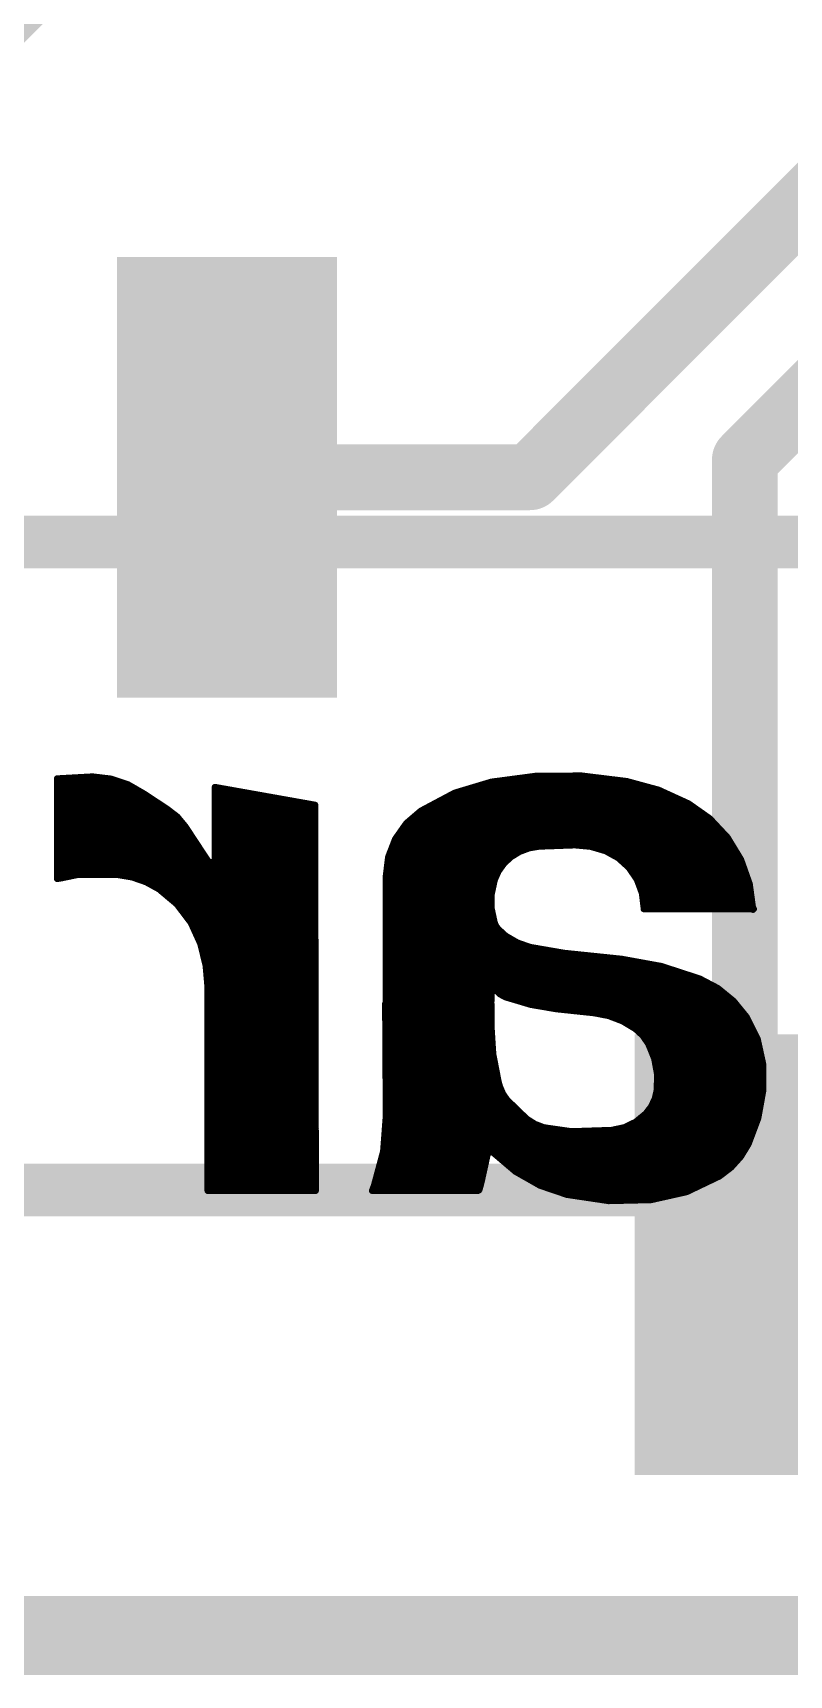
# Model space of a CAD drawing. Extents: x -1.3 to 34.4, y -29.2 to 28.1.
# Drawn here: x 20.33 to 23.25, y -0.15 to 6.18 of the extents above; entities that cross this region are included whole.
import ezdxf

# ---------------------------------------------------------------- set-up
doc = ezdxf.new("R2010")
doc.units = 0
for name, color, linetype in [('1', 12, 'CONTINUOUS'), ('16', 132, 'CONTINUOUS'), ('20', 53, 'CONTINUOUS'), ('22', 40, 'CONTINUOUS'), ('51', 53, 'CONTINUOUS')]:
    doc.layers.add(name, color=color, linetype=linetype)

# ---------------------------------------------------------------- blocks, each defined once
blk = doc.blocks.new('RECT')
blk.add_solid([(-0.5, -0.5), (0.5, -0.5), (-0.5, 0.5), (0.5, 0.5)])

msp = doc.modelspace()

# ---------------------------------------------------------------- linework, layer by layer
at = {"layer": '1'}
for points, const_width in [([(21.59, 7.62), (19.08, 5.11)], 0.254), ([(22.25, 4.47), (24.13, 6.35)], 0.254), ([(23.08, 4.538), (24.511, 5.969)], 0.254), ([(23.08, 1.47), (23.08, 4.538)], 0.254), ([(21.08, 4.47), (22.25, 4.47)], 0.254), ([(27.94, 0), (0, 0)], 0.3048)]:
    msp.add_lwpolyline(points, dxfattribs=dict(at, const_width=const_width))
at = {"layer": '1', "const_width": 0.127}
for points in [[(23.1435, 4.538, 1), (23.0165, 4.538)], [(23.0351, 4.5829, 1), (23.1249, 4.4931)], [(21.08, 4.5335, 1), (21.08, 4.4065)], [(22.2051, 4.5149, 1), (22.2949, 4.4251)], [(22.25, 4.4065, 1), (22.25, 4.5335)], [(23.0165, 1.47, 1), (23.1435, 1.47)]]:
    msp.add_lwpolyline(points, format="xyb", dxfattribs=at)
at = {"layer": '16', "const_width": 0.3048}
msp.add_lwpolyline([(27.94, 0), (0, 0)], dxfattribs=at)
at = {"layer": '20', "const_width": 0.2032}
msp.add_lwpolyline([(0, 0), (34.29, 0)], dxfattribs=at)
at = {"layer": '22', "const_width": 0.0127}
for points in [[(20.4305, 3.3071, 1), (20.4177, 3.3071)], [(20.4237, 3.3134, 1), (20.4245, 3.3008)], [(20.4241, 3.3083, 1), (20.4241, 3.2957)], [(20.5621, 3.321, 1), (20.5605, 3.3084)], [(20.5617, 3.3084, 1), (20.5609, 3.321)], [(20.6334, 3.3123, 1), (20.6293, 3.3003)], [(20.6306, 3.3, 1), (20.6321, 3.3126)], [(20.6442, 3.2957, 1), (20.6442, 3.3083)], [(20.7015, 3.2895, 1), (20.6951, 3.2785)], [(20.6963, 3.278, 1), (20.7003, 3.29)], [(22.0997, 3.3007, 1), (22.1013, 3.2881)], [(22.1023, 3.2883, 1), (22.0987, 3.3005)], [(22.158, 3.3083, 1), (22.158, 3.2957)], [(22.2743, 3.3237, 1), (22.2744, 3.311)], [(22.2752, 3.3111, 1), (22.2735, 3.3237)], [(22.4505, 3.3245, 1), (22.449, 3.3119)], [(22.4498, 3.3119, 1), (22.4497, 3.3246)], [(22.5822, 3.2957, 1), (22.5822, 3.3083)], [(22.6255, 3.303, 1), (22.6221, 3.2908)], [(22.623, 3.2906, 1), (22.6246, 3.3032)], [(20.4241, 3.283, 1), (20.4241, 3.2703)], [(20.4241, 3.2576, 1), (20.4241, 3.2449)], [(20.4241, 3.2321, 1), (20.4241, 3.2195)], [(20.7111, 3.2703, 1), (20.7111, 3.283)], [(20.7629, 3.254, 1), (20.7559, 3.2434)], [(20.7551, 3.2449, 1), (20.7551, 3.2576)], [(20.7562, 3.2432, 1), (20.7626, 3.2542)], [(20.7942, 3.2195, 1), (20.7942, 3.2321)], [(21.0401, 3.2741, 1), (21.0273, 3.2741)], [(21.0348, 3.2804, 1), (21.0326, 3.2678)], [(21.0337, 3.2576, 1), (21.0337, 3.2449)], [(21.0337, 3.2321, 1), (21.0337, 3.2195)], [(21.1626, 3.2449, 1), (21.1626, 3.2576)], [(21.3055, 3.2195, 1), (21.3055, 3.2321)], [(21.91, 3.2321, 1), (21.91, 3.2195)], [(21.9578, 3.2576, 1), (21.9578, 3.2449)], [(21.9573, 3.258, 1), (21.961, 3.2458)], [(21.9621, 3.2463, 1), (21.9561, 3.2575)], [(22.0413, 3.283, 1), (22.0413, 3.2703)], [(22.6984, 3.2703, 1), (22.6984, 3.283)], [(22.7493, 3.2693, 1), (22.744, 3.2577)], [(22.745, 3.2574, 1), (22.7483, 3.2696)], [(22.7736, 3.2449, 1), (22.7736, 3.2576)], [(22.8292, 3.2195, 1), (22.8292, 3.2321)], [(20.4241, 3.2067, 1), (20.4241, 3.1941)], [(20.4241, 3.1814, 1), (20.4241, 3.1687)], [(20.8328, 3.1941, 1), (20.8328, 3.2067)], [(20.8522, 3.1952, 1), (20.8444, 3.1852)], [(20.8448, 3.1849, 1), (20.8518, 3.1955)], [(20.8682, 3.1687, 1), (20.8682, 3.1814)], [(20.8926, 3.164, 1), (20.8829, 3.156)], [(20.8839, 3.155, 1), (20.8916, 3.165)], [(21.0337, 3.2067, 1), (21.0337, 3.1941)], [(21.0337, 3.1814, 1), (21.0337, 3.1687)], [(21.4261, 3.2055, 1), (21.4135, 3.2055)], [(21.4187, 3.1992, 1), (21.4209, 3.2118)], [(21.4198, 3.1941, 1), (21.4198, 3.2067)], [(21.4199, 3.1687, 1), (21.4199, 3.1814)], [(21.82, 3.1814, 1), (21.82, 3.1687)], [(21.8258, 3.1882, 1), (21.8318, 3.177)], [(21.8329, 3.1778, 1), (21.8247, 3.1874)], [(21.8623, 3.2067, 1), (21.8623, 3.1941)], [(22.8662, 3.2158, 1), (22.8588, 3.2054)], [(22.8599, 3.2048, 1), (22.8651, 3.2164)], [(22.877, 3.1941, 1), (22.877, 3.2067)], [(22.9132, 3.1687, 1), (22.9132, 3.1814)], [(20.4241, 3.1559, 1), (20.4241, 3.1433)], [(20.4241, 3.1305, 1), (20.4241, 3.1179)], [(20.4241, 3.1052, 1), (20.4241, 3.0925)], [(20.8963, 3.1433, 1), (20.8963, 3.1559)], [(20.9247, 3.1252, 1), (20.9141, 3.1182)], [(20.9145, 3.1177, 1), (20.9243, 3.1257)], [(20.9173, 3.1179, 1), (20.9173, 3.1305)], [(20.9345, 3.0925, 1), (20.9345, 3.1052)], [(21.0337, 3.1559, 1), (21.0337, 3.1433)], [(21.0337, 3.1305, 1), (21.0337, 3.1179)], [(21.0337, 3.1052, 1), (21.0337, 3.0925)], [(21.4199, 3.1433, 1), (21.4199, 3.1559)], [(21.4199, 3.1179, 1), (21.4199, 3.1305)], [(21.42, 3.0925, 1), (21.42, 3.1052)], [(21.7476, 3.1052, 1), (21.7476, 3.0925)], [(21.7655, 3.1305, 1), (21.7655, 3.1179)], [(21.7685, 3.1391, 1), (21.7768, 3.1295)], [(21.7778, 3.1306, 1), (21.7674, 3.138)], [(21.7904, 3.1559, 1), (21.7904, 3.1433)], [(22.9489, 3.1575, 1), (22.9396, 3.1488)], [(22.9406, 3.1479, 1), (22.9479, 3.1583)], [(22.9476, 3.1433, 1), (22.9476, 3.1559)], [(22.9714, 3.1179, 1), (22.9714, 3.1305)], [(22.9952, 3.0925, 1), (22.9952, 3.1052)], [(20.4241, 3.0798, 1), (20.4241, 3.0671)], [(20.4241, 3.0543, 1), (20.4241, 3.0417)], [(20.9512, 3.0671, 1), (20.9512, 3.0798)], [(20.9679, 3.0417, 1), (20.9679, 3.0543)], [(21.0337, 3.0798, 1), (21.0337, 3.0671)], [(21.0337, 3.0543, 1), (21.0337, 3.0417)], [(21.42, 3.0671, 1), (21.42, 3.0798)], [(21.4201, 3.0417, 1), (21.4201, 3.0543)], [(21.7199, 3.0543, 1), (21.7199, 3.0417)], [(21.7297, 3.0798, 1), (21.7297, 3.0671)], [(21.7247, 3.0775, 1), (21.7351, 3.0701)], [(21.7358, 3.0715, 1), (21.724, 3.0761)], [(22.2461, 3.0454, 1), (22.2482, 3.0328)], [(22.2494, 3.0331, 1), (22.2449, 3.045)], [(22.2858, 3.0518, 1), (22.2862, 3.0392)], [(22.287, 3.0392, 1), (22.285, 3.0518)], [(22.3545, 3.0417, 1), (22.3545, 3.0543)], [(22.4237, 3.0568, 1), (22.4225, 3.0442)], [(22.4233, 3.0442, 1), (22.4229, 3.0568)], [(22.4505, 3.0543, 1), (22.4505, 3.0417)], [(22.4857, 3.051, 1), (22.4821, 3.0389)], [(22.4833, 3.0386, 1), (22.4845, 3.0513)], [(23.018, 3.0835, 1), (23.0072, 3.0769)], [(23.008, 3.0758, 1), (23.0172, 3.0845)], [(23.0167, 3.0671, 1), (23.0167, 3.0798)], [(23.0322, 3.0417, 1), (23.0322, 3.0543)], [(20.4241, 3.029, 1), (20.4241, 3.0163)], [(20.4241, 3.0036, 1), (20.4241, 2.9909)], [(20.4241, 2.9781, 1), (20.4241, 2.9655)], [(20.9933, 3.021, 1), (20.9827, 3.014)], [(20.9827, 3.014, 1), (20.9933, 3.021)], [(20.9846, 3.0163, 1), (20.9846, 3.029)], [(21.0015, 2.9909, 1), (21.0015, 3.0036)], [(21.0103, 2.993, 1), (21.0063, 2.981)], [(21.003, 2.9835, 1), (21.0136, 2.9905)], [(21.0208, 2.9877, 1), (21.0264, 2.9763)], [(21.0216, 2.976, 1), (21.0256, 2.988)], [(21.0273, 2.987, 1), (21.0401, 2.987)], [(21.0337, 3.029, 1), (21.0337, 3.0163)], [(21.0337, 3.0036, 1), (21.0337, 2.9909)], [(21.0365, 2.9813, 1), (21.0309, 2.9927)], [(21.4201, 3.0163, 1), (21.4201, 3.029)], [(21.4202, 2.9909, 1), (21.4202, 3.0036)], [(21.4202, 2.9655, 1), (21.4202, 2.9781)], [(21.6991, 2.9781, 1), (21.6991, 2.9655)], [(21.7023, 3.0036, 1), (21.7023, 2.9909)], [(21.7095, 3.0039, 1), (21.6969, 3.0055)], [(21.6973, 3.007, 1), (21.7091, 3.0024)], [(21.7101, 3.029, 1), (21.7101, 3.0163)], [(22.1453, 2.9844, 1), (22.1539, 2.975)], [(22.144, 2.9655, 1), (22.144, 2.9781)], [(22.1548, 2.976, 1), (22.1445, 2.9834)], [(22.1685, 2.9909, 1), (22.1685, 3.0036)], [(22.1734, 3.0102, 1), (22.18, 2.9994)], [(22.181, 3.0001, 1), (22.1724, 3.0095)], [(22.2081, 3.0313, 1), (22.2125, 3.0194)], [(22.2058, 3.0163, 1), (22.2058, 3.029)], [(22.2136, 3.0199, 1), (22.207, 3.0308)], [(22.5456, 3.0333, 1), (22.5394, 3.0221)], [(22.5407, 3.0216, 1), (22.5443, 3.0338)], [(22.5518, 3.029, 1), (22.5518, 3.0163)], [(22.5957, 3.0055, 1), (22.5871, 2.9961)], [(22.5883, 2.9953, 1), (22.5945, 3.0064)], [(22.5954, 3.0036, 1), (22.5954, 2.9909)], [(22.6232, 2.9781, 1), (22.6232, 2.9655)], [(23.0476, 3.0163, 1), (23.0476, 3.029)], [(23.0705, 2.9969, 1), (23.0586, 2.9927)], [(23.0591, 2.9915, 1), (23.07, 2.9981)], [(23.0631, 2.9909, 1), (23.0631, 3.0036)], [(23.0727, 2.9655, 1), (23.0727, 2.9781)], [(20.4177, 2.921, 1), (20.4305, 2.921)], [(20.4241, 2.9527, 1), (20.4241, 2.9401)], [(20.4241, 2.9274, 1), (20.4241, 2.9147)], [(20.4241, 2.9274, 1), (20.4241, 2.9147)], [(20.4257, 2.9273, 1), (20.4277, 2.9147)], [(20.4267, 2.9147, 1), (20.4267, 2.9274)], [(20.4267, 2.9147, 1), (20.4267, 2.9274)], [(20.4406, 2.9297, 1), (20.4432, 2.9173)], [(20.4429, 2.9172, 1), (20.4409, 2.9298)], [(20.5029, 2.9425, 1), (20.5029, 2.9299)], [(20.5042, 2.93, 1), (20.5016, 2.9424)], [(20.6589, 2.9425, 1), (20.6567, 2.9299)], [(20.6578, 2.9299, 1), (20.6578, 2.9425)], [(20.7161, 2.9327, 1), (20.7119, 2.9207)], [(20.713, 2.9204, 1), (20.7151, 2.9329)], [(20.7303, 2.9274, 1), (20.7303, 2.9147)], [(20.7709, 2.9135, 1), (20.7648, 2.9024)], [(20.7658, 2.9019, 1), (20.77, 2.9139)], [(21.4203, 2.9401, 1), (21.4203, 2.9527)], [(21.4203, 2.9147, 1), (21.4203, 2.9274)], [(21.7005, 2.9312, 1), (21.6878, 2.9312)], [(21.6878, 2.932, 1), (21.7004, 2.9304)], [(21.6941, 2.9274, 1), (21.6941, 2.9147)], [(21.696, 2.9527, 1), (21.696, 2.9401)], [(22.1074, 2.9185, 1), (22.119, 2.9133)], [(22.1194, 2.9146, 1), (22.107, 2.9172)], [(22.1155, 2.9147, 1), (22.1155, 2.9274)], [(22.123, 2.9533, 1), (22.1333, 2.946)], [(22.134, 2.9471, 1), (22.1224, 2.9522)], [(22.1267, 2.9401, 1), (22.1267, 2.9527)], [(22.6379, 2.9667, 1), (22.6273, 2.9596)], [(22.6283, 2.9585, 1), (22.6369, 2.9679)], [(22.6439, 2.9527, 1), (22.6439, 2.9401)], [(22.661, 2.9274, 1), (22.661, 2.9147)], [(22.6697, 2.9191, 1), (22.6578, 2.9147)], [(22.6585, 2.9134, 1), (22.6691, 2.9205)], [(23.0817, 2.9401, 1), (23.0817, 2.9527)], [(23.0908, 2.9147, 1), (23.0908, 2.9274)], [(20.7902, 2.9019, 1), (20.7902, 2.8893)], [(20.8219, 2.8853, 1), (20.8137, 2.8755)], [(20.8147, 2.8748, 1), (20.8209, 2.886)], [(20.8299, 2.8765, 1), (20.8299, 2.8639)], [(20.8602, 2.8512, 1), (20.8602, 2.8385)], [(21.4203, 2.8893, 1), (21.4203, 2.9019)], [(21.4204, 2.8639, 1), (21.4204, 2.8765)], [(21.4204, 2.8385, 1), (21.4204, 2.8512)], [(21.6941, 2.9019, 1), (21.6941, 2.8893)], [(21.6941, 2.8765, 1), (21.6941, 2.8639)], [(21.6941, 2.8512, 1), (21.6941, 2.8385)], [(22.1079, 2.8613, 1), (22.0952, 2.8613)], [(22.0953, 2.8626, 1), (22.1077, 2.86)], [(22.1015, 2.8385, 1), (22.1015, 2.8512)], [(22.1034, 2.8639, 1), (22.1034, 2.8765)], [(22.1089, 2.8893, 1), (22.1089, 2.9019)], [(22.6717, 2.9019, 1), (22.6717, 2.8893)], [(22.6811, 2.8765, 1), (22.6811, 2.8639)], [(22.6895, 2.8654, 1), (22.6769, 2.8639)], [(22.6773, 2.8624, 1), (22.6892, 2.8668)], [(22.6856, 2.8512, 1), (22.6856, 2.8385)], [(23.1043, 2.9015, 1), (23.0917, 2.8998)], [(23.092, 2.8985, 1), (23.104, 2.9028)], [(23.0987, 2.8893, 1), (23.0987, 2.9019)], [(23.1021, 2.8639, 1), (23.1021, 2.8765)], [(23.1056, 2.8385, 1), (23.1056, 2.8512)], [(20.8916, 2.8265, 1), (20.8814, 2.8188)], [(20.8824, 2.8178, 1), (20.8906, 2.8275)], [(20.889, 2.8258, 1), (20.889, 2.8131)], [(20.9083, 2.8003, 1), (20.9083, 2.7877)], [(21.4205, 2.8131, 1), (21.4205, 2.8258)], [(21.4205, 2.7877, 1), (21.4205, 2.8003)], [(21.6941, 2.8258, 1), (21.6941, 2.8131)], [(21.6941, 2.8003, 1), (21.6941, 2.7877)], [(22.1077, 2.8067, 1), (22.0953, 2.8041)], [(22.0952, 2.8054, 1), (22.1079, 2.8054)], [(22.1015, 2.8131, 1), (22.1015, 2.8258)], [(22.104, 2.7877, 1), (22.104, 2.8003)], [(22.6886, 2.8258, 1), (22.6886, 2.8131)], [(22.6962, 2.8092, 1), (22.6835, 2.8092)], [(22.6898, 2.8106, 1), (22.6898, 2.7979)], [(22.6835, 2.8085, 1), (22.6961, 2.8099)], [(22.6835, 2.8042, 1), (22.6962, 2.8042)], [(23.1069, 2.806, 1), (23.1161, 2.7972)], [(23.1052, 2.8007, 1), (23.1178, 2.8025)], [(23.1091, 2.8131, 1), (23.1091, 2.8258)], [(23.1186, 2.7998, 1), (23.1094, 2.8086)], [(23.114, 2.7979, 1), (23.114, 2.8106)], [(20.9275, 2.775, 1), (20.9275, 2.7623)], [(20.9465, 2.7538, 1), (20.935, 2.7486)], [(20.9357, 2.7473, 1), (20.9458, 2.755)], [(20.9444, 2.7496, 1), (20.9444, 2.7369)], [(20.9559, 2.7241, 1), (20.9559, 2.7115)], [(21.4206, 2.7623, 1), (21.4206, 2.775)], [(21.4206, 2.7369, 1), (21.4206, 2.7496)], [(21.4207, 2.7115, 1), (21.4207, 2.7241)], [(21.6941, 2.775, 1), (21.6941, 2.7623)], [(21.6941, 2.7496, 1), (21.6941, 2.7369)], [(21.6941, 2.7241, 1), (21.6941, 2.7115)], [(22.119, 2.7533, 1), (22.1074, 2.7483)], [(22.107, 2.7495, 1), (22.1194, 2.7521)], [(22.1094, 2.7623, 1), (22.1094, 2.775)], [(22.1237, 2.7424, 1), (22.1132, 2.7352)], [(22.1126, 2.7362, 1), (22.1243, 2.7413)], [(22.1165, 2.7369, 1), (22.1165, 2.7496)], [(22.1302, 2.7327, 1), (22.1216, 2.7233)], [(22.1207, 2.7244, 1), (22.1311, 2.7316)], [(22.137, 2.7115, 1), (22.137, 2.7241)], [(20.9675, 2.6987, 1), (20.9675, 2.6861)], [(20.9841, 2.671, 1), (20.9717, 2.668)], [(20.9721, 2.6669, 1), (20.9837, 2.6721)], [(20.9785, 2.6734, 1), (20.9785, 2.6607)], [(21.4207, 2.6861, 1), (21.4207, 2.6987)], [(21.4207, 2.6607, 1), (21.4207, 2.6734)], [(21.6941, 2.6987, 1), (21.6941, 2.6861)], [(21.6941, 2.6734, 1), (21.6941, 2.6607)], [(22.1596, 2.7055, 1), (22.1532, 2.6945)], [(22.1521, 2.6953, 1), (22.1607, 2.7047)], [(22.1696, 2.6861, 1), (22.1696, 2.6987)], [(22.2035, 2.68, 1), (22.1993, 2.6681)], [(22.1982, 2.6685, 1), (22.2046, 2.6796)], [(22.2214, 2.6607, 1), (22.2214, 2.6734)], [(22.2515, 2.6631, 1), (22.2493, 2.6505)], [(22.2483, 2.6508, 1), (22.2525, 2.6628)], [(20.9847, 2.6479, 1), (20.9847, 2.6353)], [(20.9909, 2.6225, 1), (20.9909, 2.6099)], [(20.9971, 2.5972, 1), (20.9971, 2.5845)], [(21.4208, 2.6353, 1), (21.4208, 2.6479)], [(21.4208, 2.6099, 1), (21.4208, 2.6225)], [(21.4209, 2.5845, 1), (21.4209, 2.5972)], [(21.6941, 2.6479, 1), (21.6941, 2.6353)], [(21.6941, 2.6225, 1), (21.6941, 2.6099)], [(21.6941, 2.5972, 1), (21.6941, 2.5845)], [(22.3385, 2.6353, 1), (22.3385, 2.6479)], [(22.3832, 2.6403, 1), (22.3818, 2.6277)], [(22.3814, 2.6277, 1), (22.3836, 2.6403)], [(22.5543, 2.6099, 1), (22.5543, 2.6225)], [(22.6046, 2.6173, 1), (22.6024, 2.6049)], [(22.6028, 2.6048, 1), (22.6042, 2.6174)], [(22.7157, 2.5845, 1), (22.7157, 2.5972)], [(21.0047, 2.5861, 1), (20.992, 2.585)], [(20.9922, 2.584, 1), (21.0045, 2.587)], [(21.0001, 2.5717, 1), (21.0001, 2.5591)], [(21.0023, 2.5463, 1), (21.0023, 2.5337)], [(21.4209, 2.5591, 1), (21.4209, 2.5717)], [(21.421, 2.5337, 1), (21.421, 2.5463)], [(21.6941, 2.5717, 1), (21.6941, 2.5591)], [(21.6941, 2.5463, 1), (21.6941, 2.5337)], [(22.7592, 2.5893, 1), (22.7552, 2.5773)], [(22.7561, 2.5771, 1), (22.7583, 2.5896)], [(22.8121, 2.5591, 1), (22.8121, 2.5717)], [(22.8901, 2.5337, 1), (22.8901, 2.5463)], [(22.9087, 2.5405, 1), (22.9027, 2.5293)], [(22.9037, 2.5289, 1), (22.9077, 2.5409)], [(21.0045, 2.521, 1), (21.0045, 2.5083)], [(21.0122, 2.4994, 1), (20.9994, 2.4994)], [(20.9995, 2.4989, 1), (21.0121, 2.4999)], [(21.0058, 2.4956, 1), (21.0058, 2.4829)], [(21.0058, 2.4701, 1), (21.0058, 2.4575)], [(21.421, 2.5083, 1), (21.421, 2.521)], [(21.4211, 2.4829, 1), (21.4211, 2.4956)], [(21.4211, 2.4575, 1), (21.4211, 2.4701)], [(21.6941, 2.521, 1), (21.6941, 2.5083)], [(21.6941, 2.4956, 1), (21.6941, 2.4829)], [(21.6941, 2.4701, 1), (21.6941, 2.4575)], [(22.1069, 2.5095, 1), (22.0941, 2.5095)], [(22.1005, 2.5158, 1), (22.1005, 2.5032)], [(22.1109, 2.513, 1), (22.1003, 2.506)], [(22.1005, 2.4829, 1), (22.1005, 2.4956)], [(22.1005, 2.4575, 1), (22.1005, 2.4701)], [(22.1056, 2.5032, 1), (22.1056, 2.5158)], [(22.1227, 2.4948, 1), (22.1142, 2.4853)], [(22.1194, 2.4956, 1), (22.1194, 2.4829)], [(22.1131, 2.4866, 1), (22.1237, 2.4936)], [(22.1386, 2.4801, 1), (22.1328, 2.4689)], [(22.1315, 2.4698, 1), (22.14, 2.4792)], [(22.1582, 2.4699, 1), (22.1546, 2.4577)], [(22.1564, 2.4701, 1), (22.1564, 2.4575)], [(22.1535, 2.4582, 1), (22.1593, 2.4694)], [(22.9443, 2.5083, 1), (22.9443, 2.521)], [(22.9794, 2.5032, 1), (22.9713, 2.4934)], [(22.9724, 2.4927, 1), (22.9783, 2.5039)], [(22.9865, 2.4829, 1), (22.9865, 2.4956)], [(23.0176, 2.4575, 1), (23.0176, 2.4701)], [(21.0058, 2.4447, 1), (21.0058, 2.4321)], [(21.0058, 2.4194, 1), (21.0058, 2.4067)], [(21.4211, 2.4321, 1), (21.4211, 2.4447)], [(21.4212, 2.4067, 1), (21.4212, 2.4194)], [(21.6979, 2.4384, 1), (21.6853, 2.4384)], [(21.6916, 2.4447, 1), (21.6916, 2.4321)], [(21.6917, 2.4194, 1), (21.6917, 2.4067)], [(21.6941, 2.455, 1), (21.6941, 2.4423)], [(21.6878, 2.4486, 1), (21.7005, 2.4486)], [(22.0941, 2.4486, 1), (22.1069, 2.4486)], [(22.1069, 2.4384, 1), (22.0941, 2.4384)], [(22.1005, 2.4423, 1), (22.1005, 2.455)], [(22.1005, 2.4321, 1), (22.1005, 2.4447)], [(22.1005, 2.4067, 1), (22.1005, 2.4194)], [(22.2416, 2.4447, 1), (22.2416, 2.4321)], [(22.2539, 2.4413, 1), (22.2518, 2.4288)], [(22.251, 2.429, 1), (22.2546, 2.4411)], [(22.3527, 2.4244, 1), (22.3513, 2.4118)], [(22.3509, 2.4118, 1), (22.3531, 2.4244)], [(22.4003, 2.4194, 1), (22.4003, 2.4067)], [(22.498, 2.409, 1), (22.4956, 2.3966)], [(22.4961, 2.3965, 1), (22.4975, 2.4091)], [(23.0412, 2.4526, 1), (23.0314, 2.4445)], [(23.0323, 2.4436, 1), (23.0403, 2.4535)], [(23.0446, 2.4321, 1), (23.0446, 2.4447)], [(23.0653, 2.4067, 1), (23.0653, 2.4194)], [(21.0058, 2.3939, 1), (21.0058, 2.3813)], [(21.0058, 2.3685, 1), (21.0058, 2.3559)], [(21.0058, 2.3432, 1), (21.0058, 2.3305)], [(21.4212, 2.3813, 1), (21.4212, 2.3939)], [(21.4213, 2.3559, 1), (21.4213, 2.3685)], [(21.4213, 2.3305, 1), (21.4213, 2.3432)], [(21.6919, 2.3939, 1), (21.6919, 2.3813)], [(21.692, 2.3685, 1), (21.692, 2.3559)], [(21.6922, 2.3432, 1), (21.6922, 2.3305)], [(22.0941, 2.3546, 1), (22.1069, 2.3546)], [(22.1068, 2.355, 1), (22.0942, 2.3542)], [(22.1005, 2.3813, 1), (22.1005, 2.3939)], [(22.1005, 2.3559, 1), (22.1005, 2.3685)], [(22.1016, 2.3305, 1), (22.1016, 2.3432)], [(22.5557, 2.3979, 1), (22.5512, 2.386)], [(22.5522, 2.3857, 1), (22.5546, 2.3982)], [(22.5649, 2.3939, 1), (22.5649, 2.3813)], [(22.6106, 2.3769, 1), (22.604, 2.366)], [(22.605, 2.3655, 1), (22.6096, 2.3774)], [(22.6228, 2.3685, 1), (22.6228, 2.3559)], [(22.6611, 2.3466, 1), (22.6525, 2.3372)], [(22.6535, 2.3364, 1), (22.6601, 2.3474)], [(22.6624, 2.3432, 1), (22.6624, 2.3305)], [(23.0918, 2.3904, 1), (23.0804, 2.3848)], [(23.0812, 2.3836, 1), (23.091, 2.3916)], [(23.0861, 2.3813, 1), (23.0861, 2.3939)], [(23.0987, 2.3559, 1), (23.0987, 2.3685)], [(23.1114, 2.3305, 1), (23.1114, 2.3432)], [(21.0058, 2.3177, 1), (21.0058, 2.3051)], [(21.0058, 2.2923, 1), (21.0058, 2.2797)], [(21.4214, 2.3051, 1), (21.4214, 2.3177)], [(21.4214, 2.2797, 1), (21.4214, 2.2923)], [(21.6923, 2.3177, 1), (21.6923, 2.3051)], [(21.6925, 2.2923, 1), (21.6925, 2.2797)], [(22.1033, 2.3051, 1), (22.1033, 2.3177)], [(22.1049, 2.2797, 1), (22.1049, 2.2923)], [(22.6908, 2.3192, 1), (22.6803, 2.312)], [(22.6813, 2.3109, 1), (22.6898, 2.3203)], [(22.6885, 2.3177, 1), (22.6885, 2.3051)], [(22.7059, 2.2923, 1), (22.7059, 2.2797)], [(22.7135, 2.2859, 1), (22.7017, 2.2811)], [(22.7024, 2.2799, 1), (22.7128, 2.2871)], [(23.1352, 2.3027, 1), (23.1228, 2.3)], [(23.1233, 2.2985, 1), (23.1347, 2.3042)], [(23.124, 2.3051, 1), (23.124, 2.3177)], [(23.1324, 2.2797, 1), (23.1324, 2.2923)], [(21.0058, 2.267, 1), (21.0058, 2.2543)], [(21.0058, 2.2416, 1), (21.0058, 2.2289)], [(21.0058, 2.2161, 1), (21.0058, 2.2035)], [(21.4215, 2.2543, 1), (21.4215, 2.267)], [(21.4215, 2.2289, 1), (21.4215, 2.2416)], [(21.4215, 2.2035, 1), (21.4215, 2.2161)], [(21.6926, 2.267, 1), (21.6926, 2.2543)], [(21.6928, 2.2416, 1), (21.6928, 2.2289)], [(21.6929, 2.2161, 1), (21.6929, 2.2035)], [(22.1138, 2.2457, 1), (22.1013, 2.2432)], [(22.1012, 2.2441, 1), (22.1139, 2.2449)], [(22.1065, 2.2543, 1), (22.1065, 2.267)], [(22.1093, 2.2289, 1), (22.1093, 2.2416)], [(22.1142, 2.2035, 1), (22.1142, 2.2161)], [(22.7169, 2.267, 1), (22.7169, 2.2543)], [(22.7272, 2.2416, 1), (22.7272, 2.2289)], [(22.7368, 2.228, 1), (22.7243, 2.2257)], [(22.7247, 2.2245, 1), (22.7365, 2.2293)], [(22.7338, 2.2161, 1), (22.7338, 2.2035)], [(23.1379, 2.2543, 1), (23.1379, 2.267)], [(23.1559, 2.2073, 1), (23.1433, 2.2073)], [(23.1435, 2.2289, 1), (23.1435, 2.2416)], [(23.1491, 2.2035, 1), (23.1491, 2.2161)], [(21.0058, 2.1907, 1), (21.0058, 2.1781)], [(21.0058, 2.1654, 1), (21.0058, 2.1527)], [(21.4216, 2.1781, 1), (21.4216, 2.1907)], [(21.4216, 2.1527, 1), (21.4216, 2.1654)], [(21.6931, 2.1907, 1), (21.6931, 2.1781)], [(21.6932, 2.1654, 1), (21.6932, 2.1527)], [(22.1192, 2.1781, 1), (22.1192, 2.1907)], [(22.1241, 2.1527, 1), (22.1241, 2.1654)], [(22.7385, 2.1907, 1), (22.7385, 2.1781)], [(22.7416, 2.1654, 1), (22.7416, 2.1527)], [(22.7481, 2.1667, 1), (22.7354, 2.1669)], [(22.7355, 2.1656, 1), (22.748, 2.168)], [(23.1434, 2.2059, 1), (23.1558, 2.2087)], [(23.1497, 2.1781, 1), (23.1497, 2.1907)], [(23.1497, 2.1527, 1), (23.1497, 2.1654)], [(21.0058, 2.1399, 1), (21.0058, 2.1273)], [(21.0058, 2.1145, 1), (21.0058, 2.1019)], [(21.0058, 2.0892, 1), (21.0058, 2.0765)], [(21.4217, 2.1273, 1), (21.4217, 2.1399)], [(21.4217, 2.1019, 1), (21.4217, 2.1145)], [(21.4218, 2.0765, 1), (21.4218, 2.0892)], [(21.6934, 2.1399, 1), (21.6934, 2.1273)], [(21.6935, 2.1145, 1), (21.6935, 2.1019)], [(21.6937, 2.0892, 1), (21.6937, 2.0765)], [(22.1346, 2.1379, 1), (22.1224, 2.1343)], [(22.1223, 2.1349, 1), (22.1347, 2.1373)], [(22.1394, 2.1209, 1), (22.1278, 2.1159)], [(22.1275, 2.1166, 1), (22.1397, 2.1202)], [(22.1292, 2.1273, 1), (22.1292, 2.1399)], [(22.138, 2.1019, 1), (22.138, 2.1145)], [(22.1503, 2.0952, 1), (22.1398, 2.088)], [(22.1392, 2.0891, 1), (22.1509, 2.0941)], [(22.1511, 2.0765, 1), (22.1511, 2.0892)], [(22.7353, 2.0892, 1), (22.7353, 2.0765)], [(22.7406, 2.1145, 1), (22.7406, 2.1019)], [(22.7343, 2.1058, 1), (22.7469, 2.1056)], [(22.7468, 2.1043, 1), (22.7344, 2.1071)], [(22.7411, 2.1399, 1), (22.7411, 2.1273)], [(23.1561, 2.1001, 1), (23.1436, 2.1023)], [(23.1435, 2.1012, 1), (23.1562, 2.1012)], [(23.1465, 2.0765, 1), (23.1465, 2.0892)], [(23.1498, 2.1273, 1), (23.1498, 2.1399)], [(23.1498, 2.1019, 1), (23.1498, 2.1145)], [(21.0058, 2.0637, 1), (21.0058, 2.0511)], [(21.0058, 2.0383, 1), (21.0058, 2.0257)], [(21.4218, 2.0511, 1), (21.4218, 2.0637)], [(21.4219, 2.0257, 1), (21.4219, 2.0383)], [(21.6938, 2.0637, 1), (21.6938, 2.0511)], [(21.6939, 2.0383, 1), (21.6939, 2.0257)], [(22.1659, 2.0722, 1), (22.1571, 2.063)], [(22.1563, 2.064, 1), (22.1667, 2.0712)], [(22.172, 2.0511, 1), (22.172, 2.0637)], [(22.1983, 2.0257, 1), (22.1983, 2.0383)], [(22.7111, 2.0383, 1), (22.7111, 2.0257)], [(22.7125, 2.0441, 1), (22.724, 2.0386)], [(22.7233, 2.0375, 1), (22.7132, 2.0452)], [(22.7258, 2.0637, 1), (22.7258, 2.0511)], [(22.7267, 2.0738, 1), (22.7391, 2.0709)], [(22.7386, 2.0696, 1), (22.7272, 2.075)], [(23.1374, 2.0257, 1), (23.1374, 2.0383)], [(23.142, 2.0511, 1), (23.142, 2.0637)], [(21.0058, 2.013, 1), (21.0058, 2.0003)], [(21.0058, 1.9876, 1), (21.0058, 1.9748)], [(21.0058, 1.9622, 1), (21.0058, 1.9494)], [(21.4219, 2.0003, 1), (21.4219, 2.013)], [(21.4219, 1.9748, 1), (21.4219, 1.9876)], [(21.422, 1.9494, 1), (21.422, 1.9622)], [(21.6904, 1.9622, 1), (21.6904, 1.9494)], [(21.6924, 1.9876, 1), (21.6924, 1.9748)], [(21.6941, 2.013, 1), (21.6941, 2.0003)], [(21.7004, 2.0036, 1), (21.6878, 2.0046)], [(21.6878, 2.0041, 1), (21.7004, 2.0041)], [(22.2246, 2.0003, 1), (22.2246, 2.013)], [(22.2411, 1.9993, 1), (22.2343, 1.9885)], [(22.2333, 1.9893, 1), (22.2421, 1.9985)], [(22.2578, 1.9748, 1), (22.2578, 1.9876)], [(22.2713, 1.98, 1), (22.2668, 1.9681)], [(22.2656, 1.9687, 1), (22.2724, 1.9794)], [(22.3046, 1.9672, 1), (22.3028, 1.9546)], [(22.3014, 1.955, 1), (22.306, 1.9668)], [(22.3393, 1.9494, 1), (22.3393, 1.9622)], [(22.5895, 1.9622, 1), (22.5895, 1.9494)], [(22.6113, 1.9667, 1), (22.6169, 1.9553)], [(22.6154, 1.9548, 1), (22.6128, 1.9672)], [(22.6561, 1.9876, 1), (22.6561, 1.9748)], [(22.6549, 1.9875, 1), (22.663, 1.9777)], [(22.6617, 1.9769, 1), (22.6562, 1.9883)], [(22.6882, 2.013, 1), (22.6882, 2.0003)], [(22.6924, 2.0181, 1), (22.7024, 2.0103)], [(22.7014, 2.0093, 1), (22.6934, 2.0191)], [(23.1156, 1.9494, 1), (23.1156, 1.9622)], [(23.1248, 1.9979, 1), (23.1373, 1.9956)], [(23.137, 1.9945, 1), (23.1251, 1.999)], [(23.1252, 1.9748, 1), (23.1252, 1.9876)], [(23.1328, 2.0003, 1), (23.1328, 2.013)], [(21.0058, 1.9368, 1), (21.0058, 1.9241)], [(21.0058, 1.9114, 1), (21.0058, 1.8986)], [(21.422, 1.9241, 1), (21.422, 1.9368)], [(21.4221, 1.8986, 1), (21.4221, 1.9114)], [(21.6865, 1.9114, 1), (21.6865, 1.8986)], [(21.6885, 1.9368, 1), (21.6885, 1.9241)], [(22.4102, 1.9519, 1), (22.4106, 1.9393)], [(22.4095, 1.9393, 1), (22.4113, 1.9519)], [(22.5641, 1.9569, 1), (22.5667, 1.9445)], [(22.5656, 1.9444, 1), (22.5652, 1.957)], [(23.0878, 1.8996, 1), (23.0996, 1.8952)], [(23.0991, 1.8941, 1), (23.0883, 1.9007)], [(23.0966, 1.8986, 1), (23.0966, 1.9114)], [(23.1061, 1.9241, 1), (23.1061, 1.9368)], [(21.0058, 1.886, 1), (21.0058, 1.8733)], [(21.0058, 1.8606, 1), (21.0058, 1.8478)], [(21.0058, 1.8352, 1), (21.0058, 1.8224)], [(21.4221, 1.8733, 1), (21.4221, 1.886)], [(21.4222, 1.8478, 1), (21.4222, 1.8606)], [(21.4222, 1.8224, 1), (21.4222, 1.8352)], [(21.673, 1.8352, 1), (21.673, 1.8224)], [(21.6799, 1.8606, 1), (21.6799, 1.8478)], [(21.6774, 1.8691, 1), (21.6901, 1.8681)], [(21.6899, 1.867, 1), (21.6776, 1.8703)], [(21.6846, 1.886, 1), (21.6846, 1.8733)], [(22.0795, 1.8567, 1), (22.0911, 1.8517)], [(22.0915, 1.8528, 1), (22.0791, 1.8556)], [(22.0797, 1.8224, 1), (22.0797, 1.8352)], [(22.0836, 1.8649, 1), (22.0921, 1.8554)], [(22.0937, 1.8576, 1), (22.082, 1.8627)], [(22.0853, 1.8478, 1), (22.0853, 1.8606)], [(22.0909, 1.8705, 1), (22.0945, 1.8584)], [(22.0969, 1.8597, 1), (22.0885, 1.8692)], [(22.0998, 1.8726, 1), (22.098, 1.86)], [(22.1007, 1.8602, 1), (22.0971, 1.8724)], [(22.1088, 1.8707, 1), (22.1018, 1.8601)], [(22.1044, 1.8591, 1), (22.1062, 1.8716)], [(22.1148, 1.8666, 1), (22.1066, 1.857)], [(22.1072, 1.8565, 1), (22.1142, 1.8671)], [(22.1196, 1.8606, 1), (22.1196, 1.8478)], [(22.1495, 1.8352, 1), (22.1495, 1.8224)], [(23.0463, 1.8224, 1), (23.0463, 1.8352)], [(23.0591, 1.8524, 1), (23.0699, 1.8458)], [(23.0692, 1.8449, 1), (23.0598, 1.8533)], [(23.0676, 1.8478, 1), (23.0676, 1.8606)], [(23.0829, 1.8733, 1), (23.0829, 1.886)], [(21.0058, 1.8098, 1), (21.0058, 1.7971)], [(21.0058, 1.7844, 1), (21.0058, 1.7716)], [(21.4223, 1.7971, 1), (21.4223, 1.8098)], [(21.4223, 1.7716, 1), (21.4223, 1.7844)], [(21.6593, 1.7844, 1), (21.6593, 1.7716)], [(21.6662, 1.8098, 1), (21.6662, 1.7971)], [(22.0685, 1.7716, 1), (22.0685, 1.7844)], [(22.0741, 1.7971, 1), (22.0741, 1.8098)], [(22.1794, 1.8098, 1), (22.1794, 1.7971)], [(22.1971, 1.7965, 1), (22.1909, 1.7854)], [(22.1899, 1.7861, 1), (22.1981, 1.7958)], [(22.2169, 1.7844, 1), (22.2169, 1.7716)], [(22.9781, 1.778, 1), (22.9857, 1.7678)], [(22.9846, 1.7672, 1), (22.9792, 1.7786)], [(22.9886, 1.7716, 1), (22.9886, 1.7844)], [(23.0221, 1.8114, 1), (23.0315, 1.8029)], [(23.0219, 1.7971, 1), (23.0219, 1.8098)], [(23.0306, 1.8021, 1), (23.0229, 1.8122)], [(21.0058, 1.759, 1), (21.0058, 1.7463)], [(21.0058, 1.7336, 1), (21.0058, 1.7208)], [(21.0058, 1.7234, 1), (21.0058, 1.7107)], [(20.9994, 1.717, 1), (21.0122, 1.717)], [(21.4161, 1.717, 1), (21.4287, 1.717)], [(21.4223, 1.7463, 1), (21.4223, 1.759)], [(21.4224, 1.7208, 1), (21.4224, 1.7336)], [(21.4224, 1.7107, 1), (21.4224, 1.7234)], [(21.6408, 1.7234, 1), (21.6408, 1.7107)], [(21.6348, 1.7192, 1), (21.6468, 1.7148)], [(21.6446, 1.7336, 1), (21.6446, 1.7208)], [(21.6423, 1.7391, 1), (21.6545, 1.7357)], [(21.6544, 1.7352, 1), (21.6424, 1.7396)], [(21.6525, 1.759, 1), (21.6525, 1.7463)], [(22.0452, 1.7233, 1), (22.0442, 1.7107)], [(22.046, 1.7223, 1), (22.0517, 1.711)], [(22.0447, 1.7107, 1), (22.0447, 1.7234)], [(22.0472, 1.7219, 1), (22.058, 1.7152)], [(22.0483, 1.7103, 1), (22.0494, 1.723)], [(22.0487, 1.7238, 1), (22.0609, 1.7204)], [(22.0602, 1.7188, 1), (22.0494, 1.7254)], [(22.0555, 1.7129, 1), (22.0497, 1.7242)], [(22.0562, 1.7515, 1), (22.0686, 1.7487)], [(22.0562, 1.7208, 1), (22.0562, 1.7336)], [(22.0685, 1.7484, 1), (22.0563, 1.7518)], [(22.063, 1.7463, 1), (22.063, 1.759)], [(22.2616, 1.759, 1), (22.2616, 1.7463)], [(22.2911, 1.743, 1), (22.287, 1.731)], [(22.2859, 1.7315, 1), (22.2922, 1.7425)], [(22.3179, 1.7336, 1), (22.3179, 1.7208)], [(22.3926, 1.7082, 1), (22.3926, 1.6954)], [(22.3935, 1.7081, 1), (22.3917, 1.6955)], [(22.3906, 1.6958, 1), (22.3946, 1.7078)], [(22.8081, 1.6954, 1), (22.8081, 1.7082)], [(22.8523, 1.7181, 1), (22.8577, 1.7066)], [(22.8564, 1.7061, 1), (22.8536, 1.7185)], [(22.8861, 1.7208, 1), (22.8861, 1.7336)], [(22.9394, 1.7463, 1), (22.9394, 1.759)], [(22.5542, 1.684, 1), (22.5545, 1.6713)], [(22.5534, 1.6714, 1), (22.5553, 1.684)], [(22.7164, 1.6877, 1), (22.7192, 1.6753)], [(22.7179, 1.6752, 1), (22.7177, 1.6878)]]:
    msp.add_lwpolyline(points, format="xyb", dxfattribs=at)
at = {"layer": '22', "const_width": 0.0254}
for points in [[(20.5613, 3.3147), (20.4241, 3.3071)], [(20.4241, 3.3071), (20.4241, 2.921)], [(20.4241, 3.302), (20.6442, 3.302)], [(20.6314, 3.3063), (20.5613, 3.3147)], [(20.6983, 3.284), (20.6314, 3.3063)], [(20.7594, 3.2487), (20.6983, 3.284)], [(21.9591, 3.2519), (22.1005, 3.2944)], [(22.1005, 3.2944), (22.2744, 3.3174)], [(22.158, 3.302), (22.5822, 3.302)], [(22.2744, 3.3174), (22.4497, 3.3182)], [(22.4497, 3.3182), (22.6238, 3.2969)], [(22.6238, 3.2969), (22.7467, 3.2635)], [(20.4241, 3.2766), (20.7111, 3.2766)], [(20.4241, 3.2512), (20.7551, 3.2512)], [(20.4241, 3.2258), (20.7942, 3.2258)], [(20.8483, 3.1902), (20.7594, 3.2487)], [(21.4198, 3.2055), (21.0337, 3.2741)], [(21.0337, 3.2741), (21.0337, 2.987)], [(21.0337, 3.2512), (21.1626, 3.2512)], [(21.0337, 3.2258), (21.3055, 3.2258)], [(21.8288, 3.1826), (21.9591, 3.2519)], [(21.91, 3.2258), (22.8292, 3.2258)], [(21.9578, 3.2512), (22.7736, 3.2512)], [(22.0413, 3.2766), (22.6984, 3.2766)], [(22.7467, 3.2635), (22.8625, 3.2106)], [(20.4241, 3.2004), (20.8328, 3.2004)], [(20.4241, 3.175), (20.8682, 3.175)], [(20.8878, 3.16), (20.8483, 3.1902)], [(20.9194, 3.1217), (20.8878, 3.16)], [(21.0337, 3.2004), (21.4198, 3.2004)], [(21.0337, 3.175), (21.4199, 3.175)], [(21.4224, 1.717), (21.4198, 3.2055)], [(21.7726, 3.1343), (21.8288, 3.1826)], [(21.82, 3.175), (22.9132, 3.175)], [(21.8623, 3.2004), (22.877, 3.2004)], [(22.8625, 3.2106), (22.9443, 3.1531)], [(20.4241, 3.1496), (20.8963, 3.1496)], [(20.4241, 3.1242), (20.9173, 3.1242)], [(20.4241, 3.0988), (20.9345, 3.0988)], [(20.988, 3.0175), (20.9194, 3.1217)], [(21.0337, 3.1496), (21.4199, 3.1496)], [(21.0337, 3.1242), (21.4199, 3.1242)], [(21.0337, 3.0988), (21.42, 3.0988)], [(21.7299, 3.0738), (21.7726, 3.1343)], [(21.7476, 3.0988), (22.9952, 3.0988)], [(21.7655, 3.1242), (22.9714, 3.1242)], [(21.7904, 3.1496), (22.9476, 3.1496)], [(22.9443, 3.1531), (23.0126, 3.0802)], [(20.4241, 3.0734), (20.9512, 3.0734)], [(20.4241, 3.048), (20.9679, 3.048)], [(21.0337, 3.0734), (21.42, 3.0734)], [(21.0337, 3.048), (21.4201, 3.048)], [(21.7032, 3.0047), (21.7299, 3.0738)], [(21.7199, 3.048), (22.3545, 3.048)], [(21.7297, 3.0734), (23.0167, 3.0734)], [(22.2472, 3.0391), (22.2103, 3.0254)], [(22.286, 3.0455), (22.2472, 3.0391)], [(22.4231, 3.0505), (22.286, 3.0455)], [(22.4839, 3.045), (22.4231, 3.0505)], [(22.4505, 3.048), (23.0322, 3.048)], [(22.5425, 3.0277), (22.4839, 3.045)], [(23.0126, 3.0802), (23.0646, 2.9948)], [(20.4241, 3.0226), (20.9846, 3.0226)], [(20.4241, 2.9972), (21.0015, 2.9972)], [(20.4241, 2.9718), (21.4202, 2.9718)], [(21.0083, 2.987), (20.988, 3.0175)], [(21.0236, 2.982), (21.0083, 2.987)], [(21.0337, 2.987), (21.0236, 2.982)], [(21.0337, 3.0226), (21.4201, 3.0226)], [(21.0337, 2.9972), (21.4202, 2.9972)], [(21.6941, 2.9312), (21.7032, 3.0047)], [(21.6991, 2.9718), (22.144, 2.9718)], [(21.7023, 2.9972), (22.1685, 2.9972)], [(21.7101, 3.0226), (22.2058, 3.0226)], [(22.1496, 2.9797), (22.1282, 2.9497)], [(22.1767, 3.0048), (22.1496, 2.9797)], [(22.2103, 3.0254), (22.1767, 3.0048)], [(22.5914, 3.0008), (22.5425, 3.0277)], [(22.5518, 3.0226), (23.0476, 3.0226)], [(22.6326, 2.9632), (22.5914, 3.0008)], [(22.5954, 2.9972), (23.0631, 2.9972)], [(22.6232, 2.9718), (23.0727, 2.9718)], [(23.0646, 2.9948), (23.098, 2.9006)], [(20.4241, 2.9464), (21.4203, 2.9464)], [(20.4241, 2.921), (20.4267, 2.921)], [(20.4241, 2.921), (20.4267, 2.921)], [(20.4267, 2.921), (20.4419, 2.9235)], [(20.4419, 2.9235), (20.5029, 2.9362)], [(20.5029, 2.9362), (20.6578, 2.9362)], [(20.6578, 2.9362), (20.714, 2.9267)], [(20.714, 2.9267), (20.7679, 2.9079)], [(20.7303, 2.921), (21.4203, 2.921)], [(20.7679, 2.9079), (20.8178, 2.8804)], [(21.6941, 2.4486), (21.6941, 2.9312)], [(21.6941, 2.921), (22.1155, 2.921)], [(21.696, 2.9464), (22.1267, 2.9464)], [(22.1132, 2.9159), (22.1015, 2.8613)], [(22.1282, 2.9497), (22.1132, 2.9159)], [(22.6638, 2.9169), (22.6326, 2.9632)], [(22.6439, 2.9464), (23.0817, 2.9464)], [(22.661, 2.921), (23.0908, 2.921)], [(22.6832, 2.8646), (22.6638, 2.9169)], [(20.7902, 2.8956), (21.4203, 2.8956)], [(20.8178, 2.8804), (20.8865, 2.8227)], [(20.8299, 2.8702), (21.4204, 2.8702)], [(20.8602, 2.8448), (21.4204, 2.8448)], [(21.6941, 2.8956), (22.1089, 2.8956)], [(21.6941, 2.8702), (22.1034, 2.8702)], [(21.6941, 2.8448), (22.1015, 2.8448)], [(22.1015, 2.8613), (22.1015, 2.8054)], [(22.6717, 2.8956), (23.0987, 2.8956)], [(22.6811, 2.8702), (23.1021, 2.8702)], [(22.6898, 2.8092), (22.6832, 2.8646)], [(22.6856, 2.8448), (23.1056, 2.8448)], [(23.098, 2.9006), (23.1115, 2.8016)], [(20.8865, 2.8227), (20.9408, 2.7512)], [(20.889, 2.8194), (21.4205, 2.8194)], [(20.9083, 2.794), (21.4205, 2.794)], [(21.6941, 2.8194), (22.1015, 2.8194)], [(21.6941, 2.794), (22.104, 2.794)], [(22.1015, 2.8054), (22.1132, 2.7508)], [(22.6886, 2.8194), (23.1091, 2.8194)], [(22.6898, 2.8042), (22.6898, 2.8092)], [(23.114, 2.8042), (22.6898, 2.8042)], [(23.1115, 2.8016), (23.114, 2.8042)], [(20.9275, 2.7686), (21.4206, 2.7686)], [(20.9408, 2.7512), (20.9779, 2.6695)], [(20.9444, 2.7432), (21.4206, 2.7432)], [(20.9559, 2.7178), (21.4207, 2.7178)], [(21.6941, 2.7686), (22.1094, 2.7686)], [(21.6941, 2.7432), (22.1165, 2.7432)], [(21.6941, 2.7178), (22.137, 2.7178)], [(22.1132, 2.7508), (22.1185, 2.7388)], [(22.1185, 2.7388), (22.1259, 2.728)], [(22.1259, 2.728), (22.1564, 2.7)], [(20.9675, 2.6924), (21.4207, 2.6924)], [(20.9779, 2.6695), (20.9984, 2.5855)], [(20.9785, 2.667), (21.4207, 2.667)], [(21.6941, 2.6924), (22.1696, 2.6924)], [(21.6941, 2.667), (22.2214, 2.667)], [(22.1564, 2.7), (22.2014, 2.6741)], [(22.2014, 2.6741), (22.2504, 2.6568)], [(22.2504, 2.6568), (22.3825, 2.634)], [(20.9847, 2.6416), (21.4208, 2.6416)], [(20.9909, 2.6162), (21.4208, 2.6162)], [(20.9971, 2.5908), (21.4209, 2.5908)], [(21.6941, 2.6416), (22.3385, 2.6416)], [(21.6941, 2.6162), (22.5543, 2.6162)], [(21.6941, 2.5908), (22.7157, 2.5908)], [(22.3825, 2.634), (22.6035, 2.6111)], [(22.6035, 2.6111), (22.7572, 2.5833)], [(20.9984, 2.5855), (21.0058, 2.4994)], [(21.0001, 2.5654), (21.4209, 2.5654)], [(21.0023, 2.54), (21.421, 2.54)], [(21.6941, 2.5654), (22.8121, 2.5654)], [(21.6941, 2.54), (22.8901, 2.54)], [(22.7572, 2.5833), (22.9057, 2.5349)], [(22.9057, 2.5349), (22.9754, 2.4983)], [(21.0045, 2.5146), (21.421, 2.5146)], [(21.0058, 2.4994), (21.0058, 1.717)], [(21.0058, 2.4892), (21.4211, 2.4892)], [(21.0058, 2.4638), (21.4211, 2.4638)], [(21.6941, 2.5146), (22.9443, 2.5146)], [(21.6941, 2.4892), (22.1005, 2.4892)], [(21.6941, 2.4638), (22.1005, 2.4638)], [(22.1056, 2.5095), (22.1005, 2.5095)], [(22.1005, 2.5095), (22.1005, 2.4486)], [(22.1184, 2.4901), (22.1056, 2.5095)], [(22.1357, 2.4745), (22.1184, 2.4901)], [(22.1194, 2.4892), (22.9865, 2.4892)], [(22.1564, 2.4638), (22.1357, 2.4745)], [(22.2528, 2.435), (22.1564, 2.4638)], [(22.1564, 2.4638), (23.0176, 2.4638)], [(22.9754, 2.4983), (23.0363, 2.4485)], [(21.0058, 2.4384), (21.4211, 2.4384)], [(21.0058, 2.413), (21.4212, 2.413)], [(21.6941, 2.0041), (21.6916, 2.4384)], [(21.6916, 2.4384), (22.1005, 2.4384)], [(21.6917, 2.413), (22.1005, 2.413)], [(22.1005, 2.4486), (21.6941, 2.4486)], [(22.1005, 2.4384), (22.1005, 2.3546)], [(22.2416, 2.4384), (23.0446, 2.4384)], [(22.352, 2.4181), (22.2528, 2.435)], [(22.4968, 2.4028), (22.352, 2.4181)], [(22.4003, 2.413), (23.0653, 2.413)], [(22.5534, 2.392), (22.4968, 2.4028)], [(23.0363, 2.4485), (23.0861, 2.3876)], [(21.0058, 2.3876), (21.4212, 2.3876)], [(21.0058, 2.3622), (21.4213, 2.3622)], [(21.0058, 2.3368), (21.4213, 2.3368)], [(21.6919, 2.3876), (22.1005, 2.3876)], [(21.692, 2.3622), (22.1005, 2.3622)], [(21.6922, 2.3368), (22.1016, 2.3368)], [(22.1005, 2.3546), (22.1075, 2.2445)], [(22.6073, 2.3715), (22.5534, 2.392)], [(22.5649, 2.3876), (23.0861, 2.3876)], [(22.6568, 2.3419), (22.6073, 2.3715)], [(22.6228, 2.3622), (23.0987, 2.3622)], [(22.6856, 2.3156), (22.6568, 2.3419)], [(22.6624, 2.3368), (23.1114, 2.3368)], [(23.0861, 2.3876), (23.129, 2.3014)], [(21.0058, 2.3114), (21.4214, 2.3114)], [(21.0058, 2.286), (21.4214, 2.286)], [(21.6923, 2.3114), (22.1033, 2.3114)], [(21.6925, 2.286), (22.1049, 2.286)], [(22.7076, 2.2835), (22.6856, 2.3156)], [(22.6885, 2.3114), (23.124, 2.3114)], [(22.7059, 2.286), (23.1324, 2.286)], [(22.7306, 2.2269), (22.7076, 2.2835)], [(23.129, 2.3014), (23.1496, 2.2073)], [(21.0058, 2.2606), (21.4215, 2.2606)], [(21.0058, 2.2352), (21.4215, 2.2352)], [(21.0058, 2.2098), (21.4215, 2.2098)], [(21.6926, 2.2606), (22.1065, 2.2606)], [(21.6928, 2.2352), (22.1093, 2.2352)], [(21.6929, 2.2098), (22.1142, 2.2098)], [(22.1075, 2.2445), (22.1285, 2.1361)], [(22.7169, 2.2606), (23.1379, 2.2606)], [(22.7272, 2.2352), (23.1435, 2.2352)], [(22.7417, 2.1668), (22.7306, 2.2269)], [(22.7338, 2.2098), (23.1491, 2.2098)], [(23.1496, 2.2073), (23.1499, 2.1012)], [(21.0058, 2.1844), (21.4216, 2.1844)], [(21.0058, 2.159), (21.4216, 2.159)], [(21.6931, 2.1844), (22.1192, 2.1844)], [(21.6932, 2.159), (22.1241, 2.159)], [(22.7385, 2.1844), (23.1497, 2.1844)], [(22.7406, 2.1057), (22.7417, 2.1668)], [(22.7416, 2.159), (23.1497, 2.159)], [(21.0058, 2.1336), (21.4217, 2.1336)], [(21.0058, 2.1082), (21.4217, 2.1082)], [(21.0058, 2.0828), (21.4218, 2.0828)], [(21.6934, 2.1336), (22.1292, 2.1336)], [(21.6935, 2.1082), (22.138, 2.1082)], [(21.6937, 2.0828), (22.1511, 2.0828)], [(22.1285, 2.1361), (22.1336, 2.1184)], [(22.1336, 2.1184), (22.1451, 2.0916)], [(22.1451, 2.0916), (22.1615, 2.0676)], [(22.7329, 2.0723), (22.7406, 2.1057)], [(22.7353, 2.0828), (23.1465, 2.0828)], [(22.7406, 2.1082), (23.1498, 2.1082)], [(22.7411, 2.1336), (23.1498, 2.1336)], [(23.1499, 2.1012), (23.131, 1.9967)], [(21.0058, 2.0574), (21.4218, 2.0574)], [(21.0058, 2.032), (21.4219, 2.032)], [(21.6938, 2.0574), (22.172, 2.0574)], [(21.6939, 2.032), (22.1983, 2.032)], [(22.1615, 2.0676), (22.2377, 1.9939)], [(22.6974, 2.0142), (22.7183, 2.0414)], [(22.7111, 2.032), (23.1374, 2.032)], [(22.7183, 2.0414), (22.7329, 2.0723)], [(22.7258, 2.0574), (23.142, 2.0574)], [(21.0058, 2.0066), (21.4219, 2.0066)], [(21.0058, 1.9812), (21.4219, 1.9812)], [(21.0058, 1.9558), (21.422, 1.9558)], [(21.6838, 1.8686), (21.6941, 2.0041)], [(21.6904, 1.9558), (22.3393, 1.9558)], [(21.6924, 1.9812), (22.2578, 1.9812)], [(21.6941, 2.0066), (22.2246, 2.0066)], [(22.2377, 1.9939), (22.269, 1.9741)], [(22.269, 1.9741), (22.3037, 1.9609)], [(22.3037, 1.9609), (22.4104, 1.9456)], [(22.5654, 1.9507), (22.6141, 1.961)], [(22.5895, 1.9558), (23.1156, 1.9558)], [(22.6141, 1.961), (22.659, 1.9826)], [(22.6561, 1.9812), (23.1252, 1.9812)], [(22.659, 1.9826), (22.6974, 2.0142)], [(22.6882, 2.0066), (23.1328, 2.0066)], [(23.131, 1.9967), (23.0937, 1.8974)], [(21.0058, 1.9304), (21.422, 1.9304)], [(21.0058, 1.905), (21.4221, 1.905)], [(21.6865, 1.905), (23.0966, 1.905)], [(21.6885, 1.9304), (23.1061, 1.9304)], [(22.4104, 1.9456), (22.5654, 1.9507)], [(23.0937, 1.8974), (23.0645, 1.8491)], [(21.0058, 1.8796), (21.4221, 1.8796)], [(21.0058, 1.8542), (21.4222, 1.8542)], [(21.0058, 1.8288), (21.4222, 1.8288)], [(21.6484, 1.7374), (21.6838, 1.8686)], [(21.673, 1.8288), (22.0797, 1.8288)], [(21.6799, 1.8542), (22.0853, 1.8542)], [(21.6846, 1.8796), (23.0829, 1.8796)], [(22.0853, 1.8542), (22.0624, 1.7501)], [(22.0879, 1.8601), (22.0853, 1.8542)], [(22.0927, 1.8644), (22.0879, 1.8601)], [(22.0989, 1.8663), (22.0927, 1.8644)], [(22.1053, 1.8654), (22.0989, 1.8663)], [(22.1107, 1.8618), (22.1053, 1.8654)], [(22.194, 1.791), (22.1107, 1.8618)], [(22.1196, 1.8542), (23.0676, 1.8542)], [(22.1495, 1.8288), (23.0463, 1.8288)], [(23.0645, 1.8491), (23.0268, 1.8071)], [(21.0058, 1.8034), (21.4223, 1.8034)], [(21.0058, 1.778), (21.4223, 1.778)], [(21.6593, 1.778), (22.0685, 1.778)], [(21.6662, 1.8034), (22.0741, 1.8034)], [(22.1794, 1.8034), (23.0219, 1.8034)], [(22.2891, 1.737), (22.194, 1.791)], [(22.2169, 1.778), (22.9886, 1.778)], [(22.9819, 1.7729), (22.855, 1.7123)], [(23.0268, 1.8071), (22.9819, 1.7729)], [(21.0058, 1.7526), (21.4223, 1.7526)], [(21.0058, 1.7272), (21.4224, 1.7272)], [(21.0058, 1.717), (21.4224, 1.717)], [(21.6408, 1.717), (21.6484, 1.7374)], [(22.0447, 1.717), (21.6408, 1.717)], [(21.6446, 1.7272), (22.0562, 1.7272)], [(21.6525, 1.7526), (22.063, 1.7526)], [(22.0489, 1.7167), (22.0447, 1.717)], [(22.0526, 1.7185), (22.0489, 1.7167)], [(22.0548, 1.7221), (22.0526, 1.7185)], [(22.0624, 1.7501), (22.0548, 1.7221)], [(22.2616, 1.7526), (22.9394, 1.7526)], [(22.3926, 1.7018), (22.2891, 1.737)], [(22.3179, 1.7272), (22.8861, 1.7272)], [(22.5543, 1.6777), (22.3926, 1.7018)], [(22.3926, 1.7018), (22.8081, 1.7018)], [(22.855, 1.7123), (22.7178, 1.6815)], [(22.7178, 1.6815), (22.5543, 1.6777)]]:
    msp.add_lwpolyline(points, dxfattribs=at)
at = {"layer": '51', "const_width": 0.2032}
for points in [[(5.83, 4.22), (26.33, 4.22)], [(26.33, 1.72), (5.83, 1.72)]]:
    msp.add_lwpolyline(points, dxfattribs=at)

# ---------------------------------------------------------------- block references
at = {"layer": '1', "xscale": 0.85, "yscale": 1.7}
for p in [(21.08, 4.47), (23.08, 1.47)]:
    msp.add_blockref('RECT', p, dxfattribs=at)

doc.saveas('drawing.dxf')
